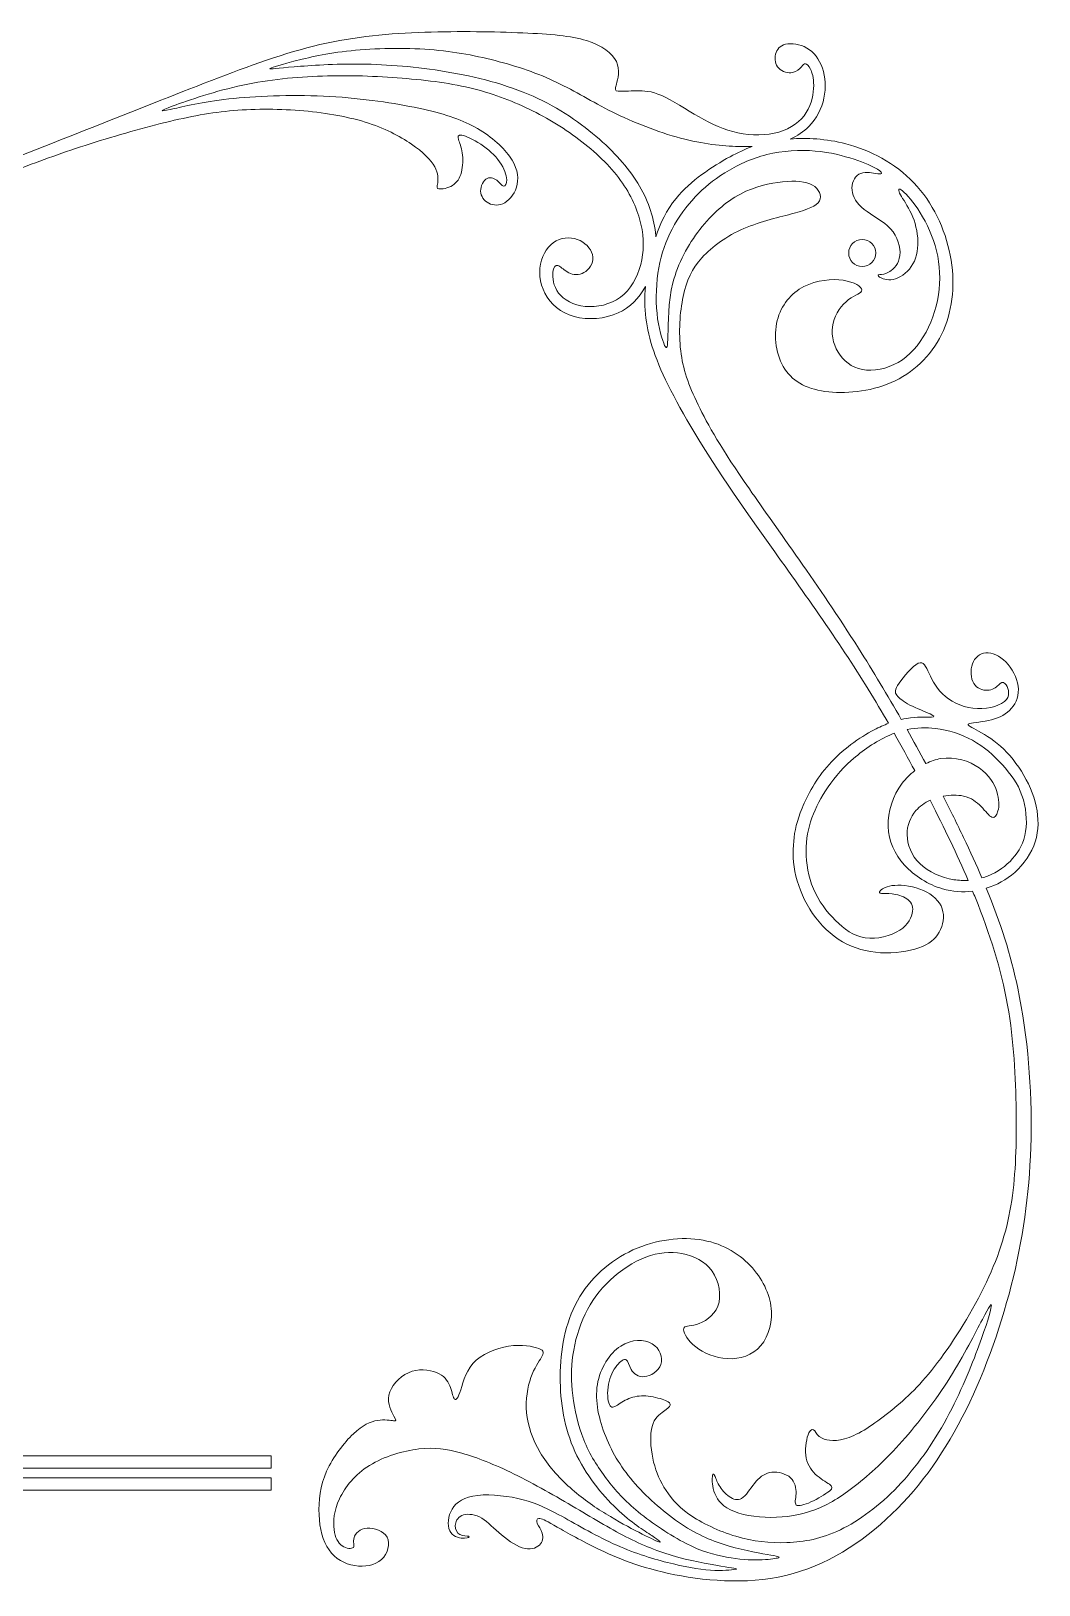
# Model space of a CAD drawing. Header units: millimetres. Extents: x -101 to 95, y -4 to 262.
# Drawn here: x 17.6 to 94.2, y 144.3 to 262.4 of the extents above; entities that cross this region are included whole.
import ezdxf

# ---------------------------------------------------------------- set-up
doc = ezdxf.new("R2010")
doc.units = ezdxf.units.MM
doc.header["$MEASUREMENT"] = 0
doc.layers.add('Layer 1', color=7, linetype='Continuous')

msp = doc.modelspace()

# ---------------------------------------------------------------- linework, layer by layer
at = {"layer": 'Layer 1', "lineweight": 20}
msp.add_ellipse((80.76, 245.52), major_axis=(0, 1.03), ratio=0.999903, dxfattribs=at)
for points, knots in [([(75.29, 254.18), (75.83, 254.42), (76.31, 254.74), (76.7, 255.13), (76.7, 255.13), (77.3, 255.73), (77.69, 256.51), (77.85, 257.3), (77.85, 257.3), (78.02, 258.09), (77.97, 258.9), (77.73, 259.57), (77.73, 259.57), (77.5, 260.24), (77.09, 260.79), (76.55, 261.1), (76.55, 261.1), (76.02, 261.41), (75.38, 261.49), (74.94, 261.39), (74.94, 261.39), (74.5, 261.28), (74.26, 260.99), (74.18, 260.63), (74.18, 260.63), (74.09, 260.27), (74.15, 259.83), (74.41, 259.56), (74.41, 259.56), (74.68, 259.29), (75.14, 259.18), (75.47, 259.23), (75.47, 259.23), (75.8, 259.29), (76, 259.52), (76.14, 259.68), (76.14, 259.68), (76.27, 259.83), (76.34, 259.92), (76.45, 259.9), (76.45, 259.9), (76.55, 259.88), (76.7, 259.75), (76.82, 259.5), (76.82, 259.5), (76.95, 259.24), (77.07, 258.85), (77.07, 258.26), (77.07, 258.26), (77.06, 257.66), (76.94, 256.87), (76.51, 256.2), (76.51, 256.2), (76.09, 255.53), (75.36, 254.98), (74.43, 254.71), (74.43, 254.71), (73.49, 254.44), (72.34, 254.44), (71.31, 254.65), (71.31, 254.65), (70.27, 254.87), (69.34, 255.29), (68.36, 255.86), (68.36, 255.86), (67.37, 256.42), (66.33, 257.13), (65.52, 257.48), (65.52, 257.48), (64.72, 257.84), (64.16, 257.86), (63.6, 257.85), (63.6, 257.85), (63.04, 257.84), (62.48, 257.8), (62.21, 257.82), (62.21, 257.82), (61.94, 257.85), (61.96, 257.94), (62.07, 258.34), (62.07, 258.34), (62.18, 258.73), (62.37, 259.43), (62.07, 260.07), (62.07, 260.07), (61.77, 260.71), (60.98, 261.3), (59.8, 261.67), (59.8, 261.67), (58.62, 262.03), (57.06, 262.16), (54.95, 262.25), (54.95, 262.25), (52.83, 262.34), (50.16, 262.39), (47.5, 262.3), (47.5, 262.3), (44.85, 262.21), (42.21, 261.98), (39.54, 261.36), (39.54, 261.36), (36.87, 260.74), (34.15, 259.73), (31.29, 258.63), (31.29, 258.63), (28.42, 257.52), (25.41, 256.33), (22.22, 255.06), (22.22, 255.06), (19.04, 253.8), (15.68, 252.46), (13.24, 251.57), (13.24, 251.57), (10.8, 250.68), (9.26, 250.24), (7.95, 249.95), (7.95, 249.95), (6.63, 249.67), (5.54, 249.52), (4.6, 249.55), (4.6, 249.55), (3.65, 249.57), (2.86, 249.76), (2.12, 250.11), (2.12, 250.11), (1.38, 250.47), (0.69, 250.99), (0.24, 251.68), (0.24, 251.68), (-0.2, 252.38), (-0.42, 253.24), (-0.4, 254), (-0.4, 254), (-0.38, 254.75), (-0.13, 255.39), (0.23, 255.89), (0.23, 255.89), (0.59, 256.39), (1.06, 256.76), (1.44, 256.92), (1.44, 256.92), (1.81, 257.08), (2.1, 257.03), (2.17, 256.91), (2.17, 256.91), (2.23, 256.78), (2.06, 256.58), (1.97, 256.21), (1.97, 256.21), (1.87, 255.85), (1.84, 255.32), (2.15, 254.81), (2.15, 254.81), (2.45, 254.31), (3.1, 253.84), (4.26, 253.75), (4.26, 253.75), (5.42, 253.66), (7.1, 253.95), (8.54, 254.56), (8.54, 254.56), (9.98, 255.17), (11.19, 256.09), (11.83, 256.63), (11.83, 256.63), (12.47, 257.18), (12.54, 257.35), (12.23, 257.27), (12.23, 257.27), (11.93, 257.19), (11.24, 256.85), (10.15, 256.78), (10.15, 256.78), (9.06, 256.7), (7.56, 256.88), (6.55, 257.09), (6.55, 257.09), (5.55, 257.31), (5.03, 257.57), (4.35, 257.78), (4.35, 257.78), (3.67, 257.99), (2.82, 258.16), (1.97, 258.03), (1.97, 258.03), (1.13, 257.9), (0.29, 257.48), (-0.28, 256.79), (-0.28, 256.79), (-0.85, 256.11), (-1.15, 255.17), (-1.25, 254.27), (-1.25, 254.27), (-1.34, 253.38), (-1.24, 252.53), (-0.79, 251.6), (-0.79, 251.6), (-0.34, 250.67), (0.47, 249.67), (1.73, 249.14), (1.73, 249.14), (3, 248.61), (4.73, 248.55), (6.28, 248.7), (6.28, 248.7), (7.83, 248.85), (9.21, 249.21), (10.8, 249.74), (10.8, 249.74), (12.4, 250.27), (14.23, 250.97), (15.97, 251.64), (15.97, 251.64), (17.72, 252.31), (19.39, 252.94), (21.33, 253.58), (21.33, 253.58), (23.28, 254.22), (25.5, 254.87), (27.42, 255.35), (27.42, 255.35), (29.33, 255.83), (30.95, 256.15), (32.66, 256.32), (32.66, 256.32), (34.38, 256.48), (36.19, 256.49), (37.98, 256.35), (37.98, 256.35), (39.76, 256.21), (41.5, 255.92), (42.97, 255.47), (42.97, 255.47), (44.43, 255.02), (45.6, 254.41), (46.49, 253.8), (46.49, 253.8), (47.37, 253.2), (47.97, 252.59), (48.26, 252.07), (48.26, 252.07), (48.54, 251.55), (48.53, 251.12), (48.49, 250.84), (48.49, 250.84), (48.44, 250.55), (48.37, 250.41), (48.58, 250.39), (48.58, 250.39), (48.79, 250.36), (49.27, 250.44), (49.62, 250.66), (49.62, 250.66), (49.96, 250.87), (50.17, 251.2), (50.29, 251.65), (50.29, 251.65), (50.41, 252.11), (50.43, 252.67), (50.36, 253.12), (50.36, 253.12), (50.3, 253.57), (50.14, 253.9), (50.07, 254.14), (50.07, 254.14), (50, 254.37), (50.02, 254.52), (50.32, 254.47), (50.32, 254.47), (50.62, 254.41), (51.2, 254.16), (51.76, 253.79), (51.76, 253.79), (52.32, 253.42), (52.85, 252.95), (53.2, 252.45), (53.2, 252.45), (53.55, 251.95), (53.72, 251.43), (53.74, 251.09), (53.74, 251.09), (53.75, 250.75), (53.61, 250.59), (53.49, 250.61), (53.49, 250.61), (53.37, 250.62), (53.27, 250.81), (53.06, 250.99), (53.06, 250.99), (52.85, 251.16), (52.53, 251.33), (52.25, 251.19), (52.25, 251.19), (51.97, 251.05), (51.74, 250.6), (51.75, 250.21), (51.75, 250.21), (51.76, 249.82), (52.02, 249.49), (52.37, 249.3), (52.37, 249.3), (52.72, 249.12), (53.17, 249.09), (53.59, 249.34), (53.59, 249.34), (54.01, 249.59), (54.41, 250.12), (54.53, 250.75), (54.53, 250.75), (54.66, 251.37), (54.51, 252.1), (53.95, 252.87), (53.95, 252.87), (53.39, 253.65), (52.43, 254.48), (51.3, 255.1), (51.3, 255.1), (50.18, 255.71), (48.9, 256.13), (47.06, 256.52), (47.06, 256.52), (45.22, 256.91), (42.82, 257.27), (40.28, 257.42), (40.28, 257.42), (37.75, 257.56), (35.07, 257.48), (32.99, 257.27), (32.99, 257.27), (30.9, 257.06), (29.4, 256.7), (28.47, 256.5), (28.47, 256.5), (27.54, 256.29), (27.17, 256.23), (28.01, 256.56), (28.01, 256.56), (28.85, 256.89), (30.89, 257.62), (32.92, 258.1), (32.92, 258.1), (34.94, 258.59), (36.94, 258.84), (38.97, 258.94), (38.97, 258.94), (41, 259.04), (43.06, 259), (45.04, 258.86), (45.04, 258.86), (47.02, 258.73), (48.93, 258.51), (50.61, 258.14), (50.61, 258.14), (52.29, 257.77), (53.74, 257.25), (55.17, 256.58), (55.17, 256.58), (56.59, 255.91), (57.98, 255.09), (59.22, 254.15), (59.22, 254.15), (60.47, 253.21), (61.58, 252.15), (62.39, 251.04), (62.39, 251.04), (63.19, 249.94), (63.7, 248.78), (63.94, 247.7), (63.94, 247.7), (64.19, 246.62), (64.17, 245.6), (63.92, 244.63), (63.92, 244.63), (63.66, 243.66), (63.16, 242.73), (62.39, 242.16), (62.39, 242.16), (61.62, 241.59), (60.57, 241.37), (59.69, 241.46), (59.69, 241.46), (58.8, 241.55), (58.08, 241.95), (57.68, 242.47), (57.68, 242.47), (57.28, 243), (57.2, 243.65), (57.24, 244.06), (57.24, 244.06), (57.28, 244.47), (57.45, 244.62), (57.63, 244.57), (57.63, 244.57), (57.81, 244.52), (58.02, 244.26), (58.33, 244.08), (58.33, 244.08), (58.64, 243.9), (59.06, 243.79), (59.46, 243.95), (59.46, 243.95), (59.86, 244.11), (60.25, 244.55), (60.28, 245.03), (60.28, 245.03), (60.32, 245.51), (60, 246.03), (59.51, 246.35), (59.51, 246.35), (59.01, 246.66), (58.32, 246.77), (57.72, 246.54), (57.72, 246.54), (57.12, 246.31), (56.6, 245.73), (56.38, 244.97), (56.38, 244.97), (56.15, 244.21), (56.22, 243.26), (56.64, 242.45), (56.64, 242.45), (57.06, 241.64), (57.84, 240.96), (58.87, 240.68), (58.87, 240.68), (59.91, 240.4), (61.2, 240.51), (62.21, 240.96), (62.21, 240.96), (63.12, 241.38), (63.8, 242.08), (64.28, 242.96)], [0, 0, 0, 0, 0.009174, 0.009174, 0.009174, 0.009174, 0.018349, 0.018349, 0.018349, 0.018349, 0.027523, 0.027523, 0.027523, 0.027523, 0.036697, 0.036697, 0.036697, 0.036697, 0.045872, 0.045872, 0.045872, 0.045872, 0.055046, 0.055046, 0.055046, 0.055046, 0.06422, 0.06422, 0.06422, 0.06422, 0.073394, 0.073394, 0.073394, 0.073394, 0.082569, 0.082569, 0.082569, 0.082569, 0.091743, 0.091743, 0.091743, 0.091743, 0.100917, 0.100917, 0.100917, 0.100917, 0.110092, 0.110092, 0.110092, 0.110092, 0.119266, 0.119266, 0.119266, 0.119266, 0.12844, 0.12844, 0.12844, 0.12844, 0.137615, 0.137615, 0.137615, 0.137615, 0.146789, 0.146789, 0.146789, 0.146789, 0.155963, 0.155963, 0.155963, 0.155963, 0.165138, 0.165138, 0.165138, 0.165138, 0.174312, 0.174312, 0.174312, 0.174312, 0.183486, 0.183486, 0.183486, 0.183486, 0.192661, 0.192661, 0.192661, 0.192661, 0.201835, 0.201835, 0.201835, 0.201835, 0.211009, 0.211009, 0.211009, 0.211009, 0.220183, 0.220183, 0.220183, 0.220183, 0.229358, 0.229358, 0.229358, 0.229358, 0.238532, 0.238532, 0.238532, 0.238532, 0.247706, 0.247706, 0.247706, 0.247706, 0.256881, 0.256881, 0.256881, 0.256881, 0.266055, 0.266055, 0.266055, 0.266055, 0.275229, 0.275229, 0.275229, 0.275229, 0.284404, 0.284404, 0.284404, 0.284404, 0.293578, 0.293578, 0.293578, 0.293578, 0.302752, 0.302752, 0.302752, 0.302752, 0.311927, 0.311927, 0.311927, 0.311927, 0.321101, 0.321101, 0.321101, 0.321101, 0.330275, 0.330275, 0.330275, 0.330275, 0.33945, 0.33945, 0.33945, 0.33945, 0.348624, 0.348624, 0.348624, 0.348624, 0.357798, 0.357798, 0.357798, 0.357798, 0.366972, 0.366972, 0.366972, 0.366972, 0.376147, 0.376147, 0.376147, 0.376147, 0.385321, 0.385321, 0.385321, 0.385321, 0.394495, 0.394495, 0.394495, 0.394495, 0.40367, 0.40367, 0.40367, 0.40367, 0.412844, 0.412844, 0.412844, 0.412844, 0.422018, 0.422018, 0.422018, 0.422018, 0.431193, 0.431193, 0.431193, 0.431193, 0.440367, 0.440367, 0.440367, 0.440367, 0.449541, 0.449541, 0.449541, 0.449541, 0.458716, 0.458716, 0.458716, 0.458716, 0.46789, 0.46789, 0.46789, 0.46789, 0.477064, 0.477064, 0.477064, 0.477064, 0.486239, 0.486239, 0.486239, 0.486239, 0.495413, 0.495413, 0.495413, 0.495413, 0.504587, 0.504587, 0.504587, 0.504587, 0.513761, 0.513761, 0.513761, 0.513761, 0.522936, 0.522936, 0.522936, 0.522936, 0.53211, 0.53211, 0.53211, 0.53211, 0.541284, 0.541284, 0.541284, 0.541284, 0.550459, 0.550459, 0.550459, 0.550459, 0.559633, 0.559633, 0.559633, 0.559633, 0.568807, 0.568807, 0.568807, 0.568807, 0.577982, 0.577982, 0.577982, 0.577982, 0.587156, 0.587156, 0.587156, 0.587156, 0.59633, 0.59633, 0.59633, 0.59633, 0.605505, 0.605505, 0.605505, 0.605505, 0.614679, 0.614679, 0.614679, 0.614679, 0.623853, 0.623853, 0.623853, 0.623853, 0.633028, 0.633028, 0.633028, 0.633028, 0.642202, 0.642202, 0.642202, 0.642202, 0.651376, 0.651376, 0.651376, 0.651376, 0.66055, 0.66055, 0.66055, 0.66055, 0.669725, 0.669725, 0.669725, 0.669725, 0.678899, 0.678899, 0.678899, 0.678899, 0.688073, 0.688073, 0.688073, 0.688073, 0.697248, 0.697248, 0.697248, 0.697248, 0.706422, 0.706422, 0.706422, 0.706422, 0.715596, 0.715596, 0.715596, 0.715596, 0.724771, 0.724771, 0.724771, 0.724771, 0.733945, 0.733945, 0.733945, 0.733945, 0.743119, 0.743119, 0.743119, 0.743119, 0.752294, 0.752294, 0.752294, 0.752294, 0.761468, 0.761468, 0.761468, 0.761468, 0.770642, 0.770642, 0.770642, 0.770642, 0.779817, 0.779817, 0.779817, 0.779817, 0.788991, 0.788991, 0.788991, 0.788991, 0.798165, 0.798165, 0.798165, 0.798165, 0.807339, 0.807339, 0.807339, 0.807339, 0.816514, 0.816514, 0.816514, 0.816514, 0.825688, 0.825688, 0.825688, 0.825688, 0.834862, 0.834862, 0.834862, 0.834862, 0.844037, 0.844037, 0.844037, 0.844037, 0.853211, 0.853211, 0.853211, 0.853211, 0.862385, 0.862385, 0.862385, 0.862385, 0.87156, 0.87156, 0.87156, 0.87156, 0.880734, 0.880734, 0.880734, 0.880734, 0.889908, 0.889908, 0.889908, 0.889908, 0.899083, 0.899083, 0.899083, 0.899083, 0.908257, 0.908257, 0.908257, 0.908257, 0.917431, 0.917431, 0.917431, 0.917431, 0.926606, 0.926606, 0.926606, 0.926606, 0.93578, 0.93578, 0.93578, 0.93578, 0.944954, 0.944954, 0.944954, 0.944954, 0.954128, 0.954128, 0.954128, 0.954128, 0.963303, 0.963303, 0.963303, 0.963303, 0.972477, 0.972477, 0.972477, 0.972477, 0.981651, 0.981651, 0.981651, 0.981651, 1, 1, 1, 1]), ([(65.07, 246.75), (65.07, 246.77), (65.07, 246.8), (65.06, 246.83), (65.06, 246.83), (64.97, 248.1), (64.54, 249.38), (63.83, 250.61), (63.83, 250.61), (63.11, 251.83), (62.12, 252.99), (60.78, 254.17), (60.78, 254.17), (59.43, 255.35), (57.75, 256.54), (55.74, 257.43), (55.74, 257.43), (53.74, 258.33), (51.4, 258.92), (49.14, 259.3), (49.14, 259.3), (46.88, 259.68), (44.69, 259.85), (42.67, 259.88), (42.67, 259.88), (40.65, 259.9), (38.81, 259.78), (37.57, 259.67), (37.57, 259.67), (36.34, 259.57), (35.73, 259.48), (35.73, 259.53), (35.73, 259.53), (35.73, 259.58), (36.36, 259.77), (37.37, 260.04), (37.37, 260.04), (38.38, 260.31), (39.77, 260.66), (41.56, 260.86), (41.56, 260.86), (43.35, 261.07), (45.53, 261.13), (47.5, 261.01), (47.5, 261.01), (49.46, 260.88), (51.19, 260.57), (52.86, 260.14), (52.86, 260.14), (54.53, 259.71), (56.13, 259.17), (57.54, 258.49), (57.54, 258.49), (58.96, 257.82), (60.19, 257.02), (61.76, 256.24), (61.76, 256.24), (63.33, 255.46), (65.24, 254.7), (66.95, 254.25), (66.95, 254.25), (68.65, 253.8), (70.15, 253.65), (71.37, 253.61), (71.37, 253.61), (71.73, 253.6), (72.07, 253.6), (72.39, 253.61)], [0, 0, 0, 0, 0.055556, 0.055556, 0.055556, 0.055556, 0.111111, 0.111111, 0.111111, 0.111111, 0.166667, 0.166667, 0.166667, 0.166667, 0.222222, 0.222222, 0.222222, 0.222222, 0.277778, 0.277778, 0.277778, 0.277778, 0.333333, 0.333333, 0.333333, 0.333333, 0.388889, 0.388889, 0.388889, 0.388889, 0.444444, 0.444444, 0.444444, 0.444444, 0.5, 0.5, 0.5, 0.5, 0.555556, 0.555556, 0.555556, 0.555556, 0.611111, 0.611111, 0.611111, 0.611111, 0.666667, 0.666667, 0.666667, 0.666667, 0.722222, 0.722222, 0.722222, 0.722222, 0.777778, 0.777778, 0.777778, 0.777778, 0.833333, 0.833333, 0.833333, 0.833333, 0.888889, 0.888889, 0.888889, 0.888889, 1, 1, 1, 1]), ([(83.73, 210.05), (82.69, 211.88), (81.59, 213.71), (80.47, 215.47), (80.47, 215.47), (77.45, 220.25), (74.29, 224.53), (72.18, 227.58), (72.18, 227.58), (70.07, 230.63), (69.02, 232.45), (68.29, 233.97), (68.29, 233.97), (67.55, 235.49), (67.13, 236.71), (66.96, 238.09), (66.96, 238.09), (66.8, 239.47), (66.89, 241.01), (67.15, 242.22), (67.15, 242.22), (67.4, 243.43), (67.81, 244.32), (68.58, 245.16), (68.58, 245.16), (69.35, 246.01), (70.47, 246.82), (71.77, 247.38), (71.77, 247.38), (73.06, 247.94), (74.53, 248.25), (75.58, 248.54), (75.58, 248.54), (76.64, 248.83), (77.29, 249.09), (77.5, 249.48), (77.5, 249.48), (77.71, 249.87), (77.48, 250.39), (76.97, 250.68), (76.97, 250.68), (76.47, 250.97), (75.68, 251.03), (74.71, 250.93), (74.71, 250.93), (73.75, 250.84), (72.6, 250.59), (71.5, 250), (71.5, 250), (70.39, 249.41), (69.33, 248.47), (68.42, 247.31), (68.42, 247.31), (67.51, 246.14), (66.75, 244.74), (66.37, 243.25), (66.37, 243.25), (66, 241.76), (66.01, 240.17), (65.99, 239.26), (65.99, 239.26), (65.97, 238.35), (65.92, 238.13), (65.74, 238.49), (65.74, 238.49), (65.57, 238.86), (65.27, 239.82), (65.16, 240.92), (65.16, 240.92), (65.04, 242.03), (65.1, 243.29), (65.3, 244.39), (65.3, 244.39), (65.5, 245.49), (65.83, 246.44), (66.31, 247.34), (66.31, 247.34), (66.79, 248.24), (67.42, 249.08), (68.07, 249.78), (68.07, 249.78), (68.73, 250.49), (69.43, 251.06), (70.32, 251.61), (70.32, 251.61), (71.21, 252.17), (72.3, 252.7), (73.51, 253), (73.51, 253), (74.71, 253.3), (76.03, 253.37), (77.18, 253.27), (77.18, 253.27), (78.34, 253.17), (79.33, 252.91), (80.14, 252.64), (80.14, 252.64), (80.95, 252.37), (81.58, 252.08), (81.91, 251.89), (81.91, 251.89), (82.24, 251.69), (82.26, 251.59), (82.22, 251.55), (82.22, 251.55), (82.18, 251.5), (82.08, 251.52), (81.75, 251.57), (81.75, 251.57), (81.43, 251.62), (80.87, 251.71), (80.5, 251.5), (80.5, 251.5), (80.13, 251.29), (79.94, 250.79), (79.99, 250.29), (79.99, 250.29), (80.04, 249.79), (80.32, 249.28), (80.9, 248.83), (80.9, 248.83), (81.48, 248.37), (82.36, 247.96), (82.91, 247.36), (82.91, 247.36), (83.47, 246.75), (83.69, 245.94), (83.62, 245.33), (83.62, 245.33), (83.55, 244.71), (83.17, 244.3), (82.85, 244.1), (82.85, 244.1), (82.52, 243.89), (82.25, 243.9), (82.1, 243.88), (82.1, 243.88), (81.94, 243.86), (81.9, 243.8), (82.08, 243.69), (82.08, 243.69), (82.25, 243.58), (82.64, 243.42), (83.11, 243.51), (83.11, 243.51), (83.59, 243.61), (84.14, 243.96), (84.49, 244.48), (84.49, 244.48), (84.85, 245), (85, 245.7), (84.99, 246.41), (84.99, 246.41), (84.97, 247.13), (84.79, 247.87), (84.5, 248.49), (84.5, 248.49), (84.22, 249.11), (83.85, 249.61), (83.66, 249.95), (83.66, 249.95), (83.48, 250.3), (83.48, 250.48), (83.73, 250.31), (83.73, 250.31), (83.97, 250.15), (84.47, 249.62), (84.98, 248.87), (84.98, 248.87), (85.48, 248.12), (85.99, 247.14), (86.3, 246.08), (86.3, 246.08), (86.61, 245.03), (86.73, 243.89), (86.61, 242.76), (86.61, 242.76), (86.49, 241.62), (86.14, 240.47), (85.61, 239.49), (85.61, 239.49), (85.07, 238.52), (84.36, 237.7), (83.49, 237.2), (83.49, 237.2), (82.62, 236.7), (81.6, 236.5), (80.77, 236.66), (80.77, 236.66), (79.94, 236.82), (79.31, 237.32), (78.92, 237.98), (78.92, 237.98), (78.53, 238.64), (78.37, 239.45), (78.54, 240.19), (78.54, 240.19), (78.71, 240.92), (79.21, 241.59), (79.72, 241.97), (79.72, 241.97), (80.22, 242.36), (80.74, 242.47), (80.73, 242.71), (80.73, 242.71), (80.72, 242.94), (80.18, 243.31), (79.32, 243.44), (79.32, 243.44), (78.47, 243.57), (77.3, 243.46), (76.33, 242.96), (76.33, 242.96), (75.36, 242.46), (74.59, 241.57), (74.3, 240.38), (74.3, 240.38), (74.01, 239.19), (74.21, 237.7), (74.87, 236.69), (74.87, 236.69), (75.54, 235.67), (76.68, 235.12), (78.21, 234.96), (78.21, 234.96), (79.73, 234.8), (81.65, 235.02), (83.27, 235.8), (83.27, 235.8), (84.88, 236.59), (86.19, 237.95), (86.93, 239.63), (86.93, 239.63), (87.67, 241.31), (87.84, 243.33), (87.45, 245.34), (87.45, 245.34), (87.06, 247.35), (86.11, 249.36), (84.68, 250.86), (84.68, 250.86), (83.26, 252.35), (81.36, 253.34), (79.51, 253.82), (79.51, 253.82), (78.01, 254.21), (76.54, 254.28), (75.29, 254.18)], [0, 0, 0, 0, 0.015873, 0.015873, 0.015873, 0.015873, 0.031746, 0.031746, 0.031746, 0.031746, 0.047619, 0.047619, 0.047619, 0.047619, 0.063492, 0.063492, 0.063492, 0.063492, 0.079365, 0.079365, 0.079365, 0.079365, 0.095238, 0.095238, 0.095238, 0.095238, 0.111111, 0.111111, 0.111111, 0.111111, 0.126984, 0.126984, 0.126984, 0.126984, 0.142857, 0.142857, 0.142857, 0.142857, 0.15873, 0.15873, 0.15873, 0.15873, 0.174603, 0.174603, 0.174603, 0.174603, 0.190476, 0.190476, 0.190476, 0.190476, 0.206349, 0.206349, 0.206349, 0.206349, 0.222222, 0.222222, 0.222222, 0.222222, 0.238095, 0.238095, 0.238095, 0.238095, 0.253968, 0.253968, 0.253968, 0.253968, 0.269841, 0.269841, 0.269841, 0.269841, 0.285714, 0.285714, 0.285714, 0.285714, 0.301587, 0.301587, 0.301587, 0.301587, 0.31746, 0.31746, 0.31746, 0.31746, 0.333333, 0.333333, 0.333333, 0.333333, 0.349206, 0.349206, 0.349206, 0.349206, 0.365079, 0.365079, 0.365079, 0.365079, 0.380952, 0.380952, 0.380952, 0.380952, 0.396825, 0.396825, 0.396825, 0.396825, 0.412698, 0.412698, 0.412698, 0.412698, 0.428571, 0.428571, 0.428571, 0.428571, 0.444444, 0.444444, 0.444444, 0.444444, 0.460317, 0.460317, 0.460317, 0.460317, 0.47619, 0.47619, 0.47619, 0.47619, 0.492063, 0.492063, 0.492063, 0.492063, 0.507937, 0.507937, 0.507937, 0.507937, 0.52381, 0.52381, 0.52381, 0.52381, 0.539683, 0.539683, 0.539683, 0.539683, 0.555556, 0.555556, 0.555556, 0.555556, 0.571429, 0.571429, 0.571429, 0.571429, 0.587302, 0.587302, 0.587302, 0.587302, 0.603175, 0.603175, 0.603175, 0.603175, 0.619048, 0.619048, 0.619048, 0.619048, 0.634921, 0.634921, 0.634921, 0.634921, 0.650794, 0.650794, 0.650794, 0.650794, 0.666667, 0.666667, 0.666667, 0.666667, 0.68254, 0.68254, 0.68254, 0.68254, 0.698413, 0.698413, 0.698413, 0.698413, 0.714286, 0.714286, 0.714286, 0.714286, 0.730159, 0.730159, 0.730159, 0.730159, 0.746032, 0.746032, 0.746032, 0.746032, 0.761905, 0.761905, 0.761905, 0.761905, 0.777778, 0.777778, 0.777778, 0.777778, 0.793651, 0.793651, 0.793651, 0.793651, 0.809524, 0.809524, 0.809524, 0.809524, 0.825397, 0.825397, 0.825397, 0.825397, 0.84127, 0.84127, 0.84127, 0.84127, 0.857143, 0.857143, 0.857143, 0.857143, 0.873016, 0.873016, 0.873016, 0.873016, 0.888889, 0.888889, 0.888889, 0.888889, 0.904762, 0.904762, 0.904762, 0.904762, 0.920635, 0.920635, 0.920635, 0.920635, 0.936508, 0.936508, 0.936508, 0.936508, 0.952381, 0.952381, 0.952381, 0.952381, 0.968254, 0.968254, 0.968254, 0.968254, 1, 1, 1, 1]), ([(72.39, 253.61), (71.85, 253.41), (71.31, 253.16), (70.71, 252.83), (70.71, 252.83), (69.37, 252.1), (67.7, 251.01), (66.61, 249.67), (66.61, 249.67), (65.88, 248.78), (65.41, 247.77), (65.07, 246.75)], [0, 0, 0, 0, 0.25, 0.25, 0.25, 0.25, 0.5, 0.5, 0.5, 0.5, 1, 1, 1, 1]), ([(64.28, 242.96), (64.21, 242.18), (64.21, 241.38), (64.31, 240.57), (64.31, 240.57), (64.5, 238.98), (65.08, 237.29), (66.21, 235.07), (66.21, 235.07), (67.34, 232.85), (69.02, 230.09), (71.43, 226.6), (71.43, 226.6), (73.84, 223.11), (76.97, 218.88), (79.45, 215.12), (79.45, 215.12), (80.7, 213.22), (81.78, 211.45), (82.76, 209.76)], [0, 0, 0, 0, 0.166667, 0.166667, 0.166667, 0.166667, 0.333333, 0.333333, 0.333333, 0.333333, 0.5, 0.5, 0.5, 0.5, 0.666667, 0.666667, 0.666667, 0.666667, 1, 1, 1, 1]), ([(90.19, 197.23), (90.99, 197.47), (91.72, 197.87), (92.35, 198.42), (92.35, 198.42), (93.06, 199.05), (93.63, 199.89), (93.91, 200.76), (93.91, 200.76), (94.19, 201.63), (94.18, 202.55), (93.98, 203.46), (93.98, 203.46), (93.78, 204.37), (93.38, 205.28), (92.86, 206.11), (92.86, 206.11), (92.34, 206.94), (91.69, 207.68), (91.02, 208.23), (91.02, 208.23), (90.36, 208.78), (89.67, 209.13), (89.24, 209.36), (89.24, 209.36), (88.82, 209.59), (88.66, 209.68), (88.94, 209.75), (88.94, 209.75), (89.22, 209.82), (89.96, 209.87), (90.59, 210.03), (90.59, 210.03), (91.21, 210.19), (91.74, 210.46), (92.11, 210.9), (92.11, 210.9), (92.48, 211.33), (92.69, 211.93), (92.61, 212.59), (92.61, 212.59), (92.53, 213.24), (92.15, 213.95), (91.67, 214.43), (91.67, 214.43), (91.2, 214.9), (90.63, 215.14), (90.16, 215.11), (90.16, 215.11), (89.69, 215.07), (89.31, 214.75), (89.14, 214.28), (89.14, 214.28), (88.97, 213.8), (89, 213.18), (89.24, 212.79), (89.24, 212.79), (89.48, 212.4), (89.93, 212.24), (90.29, 212.27), (90.29, 212.27), (90.65, 212.29), (90.92, 212.49), (91.12, 212.67), (91.12, 212.67), (91.31, 212.84), (91.45, 212.98), (91.63, 212.77), (91.63, 212.77), (91.82, 212.56), (92.06, 211.99), (91.72, 211.57), (91.72, 211.57), (91.37, 211.14), (90.43, 210.84), (89.52, 210.88), (89.52, 210.88), (88.6, 210.91), (87.7, 211.28), (87.08, 211.8), (87.08, 211.8), (86.45, 212.32), (86.09, 213), (85.84, 213.55), (85.84, 213.55), (85.58, 214.1), (85.44, 214.52), (85.01, 214.32), (85.01, 214.32), (84.59, 214.12), (83.9, 213.3), (83.56, 212.8), (83.56, 212.8), (83.21, 212.3), (83.22, 212.11), (83.39, 211.89), (83.39, 211.89), (83.56, 211.67), (83.88, 211.41), (84.39, 211.15), (84.39, 211.15), (84.89, 210.9), (85.57, 210.64), (85.92, 210.47), (85.92, 210.47), (86.27, 210.31), (86.29, 210.24), (86.02, 210.23), (86.02, 210.23), (85.75, 210.22), (85.18, 210.26), (84.44, 210.17), (84.44, 210.17), (84.22, 210.15), (83.98, 210.11), (83.73, 210.05)], [0, 0, 0, 0, 0.033333, 0.033333, 0.033333, 0.033333, 0.066667, 0.066667, 0.066667, 0.066667, 0.1, 0.1, 0.1, 0.1, 0.133333, 0.133333, 0.133333, 0.133333, 0.166667, 0.166667, 0.166667, 0.166667, 0.2, 0.2, 0.2, 0.2, 0.233333, 0.233333, 0.233333, 0.233333, 0.266667, 0.266667, 0.266667, 0.266667, 0.3, 0.3, 0.3, 0.3, 0.333333, 0.333333, 0.333333, 0.333333, 0.366667, 0.366667, 0.366667, 0.366667, 0.4, 0.4, 0.4, 0.4, 0.433333, 0.433333, 0.433333, 0.433333, 0.466667, 0.466667, 0.466667, 0.466667, 0.5, 0.5, 0.5, 0.5, 0.533333, 0.533333, 0.533333, 0.533333, 0.566667, 0.566667, 0.566667, 0.566667, 0.6, 0.6, 0.6, 0.6, 0.633333, 0.633333, 0.633333, 0.633333, 0.666667, 0.666667, 0.666667, 0.666667, 0.7, 0.7, 0.7, 0.7, 0.733333, 0.733333, 0.733333, 0.733333, 0.766667, 0.766667, 0.766667, 0.766667, 0.8, 0.8, 0.8, 0.8, 0.833333, 0.833333, 0.833333, 0.833333, 0.866667, 0.866667, 0.866667, 0.866667, 0.9, 0.9, 0.9, 0.9, 0.933333, 0.933333, 0.933333, 0.933333, 1, 1, 1, 1]), ([(82.76, 209.76), (82.42, 209.63), (82.05, 209.47), (81.67, 209.27), (81.67, 209.27), (80.55, 208.68), (79.22, 207.73), (78.24, 206.64), (78.24, 206.64), (77.25, 205.54), (76.6, 204.3), (76.19, 203.32), (76.19, 203.32), (75.79, 202.33), (75.62, 201.6), (75.55, 200.79), (75.55, 200.79), (75.48, 199.99), (75.49, 199.1), (75.72, 198.15), (75.72, 198.15), (75.95, 197.2), (76.38, 196.18), (76.99, 195.29), (76.99, 195.29), (77.6, 194.41), (78.38, 193.66), (79.26, 193.15), (79.26, 193.15), (80.14, 192.65), (81.12, 192.38), (82.16, 192.32), (82.16, 192.32), (83.2, 192.26), (84.29, 192.41), (85.07, 192.68), (85.07, 192.68), (85.85, 192.96), (86.32, 193.35), (86.61, 193.88), (86.61, 193.88), (86.91, 194.41), (87.03, 195.08), (86.84, 195.66), (86.84, 195.66), (86.64, 196.24), (86.11, 196.74), (85.41, 197.05), (85.41, 197.05), (84.71, 197.36), (83.83, 197.49), (83.23, 197.44), (83.23, 197.44), (82.62, 197.4), (82.29, 197.19), (82.15, 197.05), (82.15, 197.05), (82.01, 196.91), (82.06, 196.84), (82.22, 196.82), (82.22, 196.82), (82.39, 196.8), (82.67, 196.83), (83.03, 196.79), (83.03, 196.79), (83.39, 196.75), (83.84, 196.63), (84.15, 196.42), (84.15, 196.42), (84.46, 196.22), (84.64, 195.92), (84.59, 195.48), (84.59, 195.48), (84.55, 195.04), (84.27, 194.45), (83.61, 194.03), (83.61, 194.03), (82.94, 193.6), (81.88, 193.32), (80.99, 193.45), (80.99, 193.45), (80.1, 193.58), (79.39, 194.11), (78.72, 194.78), (78.72, 194.78), (78.05, 195.45), (77.44, 196.26), (77.05, 197.18), (77.05, 197.18), (76.66, 198.09), (76.49, 199.12), (76.49, 200.04), (76.49, 200.04), (76.49, 200.96), (76.66, 201.77), (76.94, 202.57), (76.94, 202.57), (77.23, 203.37), (77.63, 204.15), (78.17, 204.93), (78.17, 204.93), (78.7, 205.7), (79.36, 206.48), (80.25, 207.21), (80.25, 207.21), (81.11, 207.93), (82.17, 208.61), (83.19, 209)], [0, 0, 0, 0, 0.035714, 0.035714, 0.035714, 0.035714, 0.071429, 0.071429, 0.071429, 0.071429, 0.107143, 0.107143, 0.107143, 0.107143, 0.142857, 0.142857, 0.142857, 0.142857, 0.178571, 0.178571, 0.178571, 0.178571, 0.214286, 0.214286, 0.214286, 0.214286, 0.25, 0.25, 0.25, 0.25, 0.285714, 0.285714, 0.285714, 0.285714, 0.321429, 0.321429, 0.321429, 0.321429, 0.357143, 0.357143, 0.357143, 0.357143, 0.392857, 0.392857, 0.392857, 0.392857, 0.428571, 0.428571, 0.428571, 0.428571, 0.464286, 0.464286, 0.464286, 0.464286, 0.5, 0.5, 0.5, 0.5, 0.535714, 0.535714, 0.535714, 0.535714, 0.571429, 0.571429, 0.571429, 0.571429, 0.607143, 0.607143, 0.607143, 0.607143, 0.642857, 0.642857, 0.642857, 0.642857, 0.678571, 0.678571, 0.678571, 0.678571, 0.714286, 0.714286, 0.714286, 0.714286, 0.75, 0.75, 0.75, 0.75, 0.785714, 0.785714, 0.785714, 0.785714, 0.821429, 0.821429, 0.821429, 0.821429, 0.857143, 0.857143, 0.857143, 0.857143, 0.892857, 0.892857, 0.892857, 0.892857, 0.928571, 0.928571, 0.928571, 0.928571, 1, 1, 1, 1]), ([(84.17, 209.28), (84.91, 209.44), (85.62, 209.44), (86.32, 209.36), (86.32, 209.36), (87.31, 209.24), (88.27, 208.95), (89.14, 208.47), (89.14, 208.47), (90, 207.99), (90.75, 207.33), (91.4, 206.62), (91.4, 206.62), (92.05, 205.91), (92.59, 205.17), (92.9, 204.28), (92.9, 204.28), (93.22, 203.4), (93.31, 202.37), (93.18, 201.53), (93.18, 201.53), (93.04, 200.69), (92.69, 200.03), (92.19, 199.47), (92.19, 199.47), (91.69, 198.91), (91.05, 198.45), (90.29, 198.15), (90.29, 198.15), (90.15, 198.09), (90.01, 198.05), (89.86, 198)], [0, 0, 0, 0, 0.111111, 0.111111, 0.111111, 0.111111, 0.222222, 0.222222, 0.222222, 0.222222, 0.333333, 0.333333, 0.333333, 0.333333, 0.444444, 0.444444, 0.444444, 0.444444, 0.555556, 0.555556, 0.555556, 0.555556, 0.666667, 0.666667, 0.666667, 0.666667, 0.777778, 0.777778, 0.777778, 0.777778, 1, 1, 1, 1]), ([(86.91, 204.21), (87.44, 204.31), (88, 204.33), (88.46, 204.23), (88.46, 204.23), (89.05, 204.1), (89.46, 203.78), (89.8, 203.43), (89.8, 203.43), (90.14, 203.08), (90.4, 202.71), (90.62, 202.62), (90.62, 202.62), (90.83, 202.54), (90.99, 202.74), (91.08, 203.1), (91.08, 203.1), (91.17, 203.46), (91.19, 203.97), (90.99, 204.57), (90.99, 204.57), (90.8, 205.17), (90.39, 205.84), (89.65, 206.37), (89.65, 206.37), (88.91, 206.89), (87.82, 207.26), (86.73, 207.08), (86.73, 207.08), (86.35, 207.01), (85.97, 206.88), (85.6, 206.7)], [0, 0, 0, 0, 0.111111, 0.111111, 0.111111, 0.111111, 0.222222, 0.222222, 0.222222, 0.222222, 0.333333, 0.333333, 0.333333, 0.333333, 0.444444, 0.444444, 0.444444, 0.444444, 0.555556, 0.555556, 0.555556, 0.555556, 0.666667, 0.666667, 0.666667, 0.666667, 0.777778, 0.777778, 0.777778, 0.777778, 1, 1, 1, 1]), ([(84.75, 206.16), (84.4, 205.89), (84.07, 205.56), (83.8, 205.2), (83.8, 205.2), (83.07, 204.24), (82.69, 203.03), (82.73, 201.92), (82.73, 201.92), (82.76, 200.82), (83.21, 199.81), (83.97, 198.98), (83.97, 198.98), (84.73, 198.15), (85.8, 197.49), (86.85, 197.18), (86.85, 197.18), (87.64, 196.95), (88.42, 196.91), (89.15, 197)], [0, 0, 0, 0, 0.166667, 0.166667, 0.166667, 0.166667, 0.333333, 0.333333, 0.333333, 0.333333, 0.5, 0.5, 0.5, 0.5, 0.666667, 0.666667, 0.666667, 0.666667, 1, 1, 1, 1]), ([(88.81, 197.82), (88.46, 197.8), (88.1, 197.81), (87.73, 197.87), (87.73, 197.87), (86.79, 198.02), (85.79, 198.46), (85.14, 199.09), (85.14, 199.09), (84.49, 199.72), (84.19, 200.55), (84.17, 201.28), (84.17, 201.28), (84.16, 202.01), (84.43, 202.64), (84.84, 203.12), (84.84, 203.12), (85.13, 203.46), (85.5, 203.72), (85.92, 203.91)], [0, 0, 0, 0, 0.166667, 0.166667, 0.166667, 0.166667, 0.333333, 0.333333, 0.333333, 0.333333, 0.5, 0.5, 0.5, 0.5, 0.666667, 0.666667, 0.666667, 0.666667, 1, 1, 1, 1]), ([(89.86, 198), (89.44, 198.98), (88.98, 200), (88.46, 201.08), (88.46, 201.08), (87.99, 202.08), (87.46, 203.13), (86.91, 204.21)], [0, 0, 0, 0, 0.333333, 0.333333, 0.333333, 0.333333, 1, 1, 1, 1]), ([(89.15, 197), (89.22, 196.83), (89.29, 196.66), (89.36, 196.49), (89.36, 196.49), (90.46, 193.77), (91.32, 191.07), (91.81, 188.34), (91.81, 188.34), (92.3, 185.6), (92.42, 182.82), (92.46, 180.32), (92.46, 180.32), (92.49, 177.81), (92.44, 175.57), (92.12, 173.47), (92.12, 173.47), (91.81, 171.37), (91.21, 169.41), (90.2, 167.27), (90.2, 167.27), (89.19, 165.13), (87.75, 162.83), (86.49, 161.16), (86.49, 161.16), (85.23, 159.49), (84.13, 158.46), (83, 157.54), (83, 157.54), (81.87, 156.62), (80.7, 155.81), (79.76, 155.46), (79.76, 155.46), (78.82, 155.11), (78.1, 155.22), (77.71, 155.4), (77.71, 155.4), (77.33, 155.58), (77.27, 155.83), (77.16, 155.97), (77.16, 155.97), (77.04, 156.11), (76.86, 156.15), (76.7, 155.81), (76.7, 155.81), (76.54, 155.46), (76.4, 154.73), (76.47, 154.12), (76.47, 154.12), (76.54, 153.52), (76.82, 153.04), (77.19, 152.68), (77.19, 152.68), (77.56, 152.33), (78.02, 152.08), (78.27, 151.91), (78.27, 151.91), (78.51, 151.73), (78.54, 151.62), (78.26, 151.39), (78.26, 151.39), (77.98, 151.16), (77.37, 150.8), (76.86, 150.56), (76.86, 150.56), (76.34, 150.33), (75.9, 150.22), (75.75, 150.33), (75.75, 150.33), (75.59, 150.45), (75.71, 150.78), (75.73, 151.19), (75.73, 151.19), (75.75, 151.6), (75.65, 152.08), (75.31, 152.4), (75.31, 152.4), (74.97, 152.72), (74.37, 152.86), (73.89, 152.82), (73.89, 152.82), (73.41, 152.77), (73.05, 152.53), (72.7, 152.13), (72.7, 152.13), (72.35, 151.73), (72.03, 151.18), (71.71, 150.92), (71.71, 150.92), (71.39, 150.66), (71.08, 150.7), (70.77, 150.89), (70.77, 150.89), (70.46, 151.07), (70.16, 151.4), (69.95, 151.71), (69.95, 151.71), (69.75, 152.02), (69.65, 152.32), (69.57, 152.5), (69.57, 152.5), (69.49, 152.69), (69.42, 152.77), (69.38, 152.57), (69.38, 152.57), (69.35, 152.37), (69.33, 151.9), (69.49, 151.39), (69.49, 151.39), (69.65, 150.88), (69.98, 150.33), (70.74, 149.96), (70.74, 149.96), (71.49, 149.59), (72.66, 149.39), (73.81, 149.39), (73.81, 149.39), (74.97, 149.39), (76.1, 149.57), (77.15, 149.97), (77.15, 149.97), (78.2, 150.36), (79.16, 150.96), (80.25, 151.81), (80.25, 151.81), (81.34, 152.67), (82.55, 153.78), (83.8, 155.18), (83.8, 155.18), (85.05, 156.59), (86.34, 158.3), (87.42, 160), (87.42, 160), (88.49, 161.71), (89.36, 163.42), (89.89, 164.44), (89.89, 164.44), (90.43, 165.46), (90.63, 165.8), (90.57, 165.43), (90.57, 165.43), (90.52, 165.06), (90.21, 164), (89.63, 162.44), (89.63, 162.44), (89.06, 160.89), (88.23, 158.84), (87.18, 156.92), (87.18, 156.92), (86.13, 155), (84.87, 153.2), (83.47, 151.73), (83.47, 151.73), (82.07, 150.27), (80.53, 149.14), (79.1, 148.45), (79.1, 148.45), (77.67, 147.76), (76.35, 147.52), (75.04, 147.47), (75.04, 147.47), (73.74, 147.42), (72.46, 147.56), (71.16, 147.95), (71.16, 147.95), (69.86, 148.33), (68.53, 148.97), (67.59, 149.63), (67.59, 149.63), (66.66, 150.3), (66.1, 151), (65.69, 151.69), (65.69, 151.69), (65.28, 152.38), (65, 153.07), (64.84, 153.89), (64.84, 153.89), (64.67, 154.72), (64.61, 155.68), (64.79, 156.31), (64.79, 156.31), (64.96, 156.95), (65.37, 157.24), (65.66, 157.45), (65.66, 157.45), (65.95, 157.66), (66.13, 157.79), (66.17, 157.91), (66.17, 157.91), (66.21, 158.03), (66.11, 158.14), (65.81, 158.27), (65.81, 158.27), (65.5, 158.4), (64.99, 158.55), (64.5, 158.6), (64.5, 158.6), (64.02, 158.66), (63.57, 158.62), (63.17, 158.48), (63.17, 158.48), (62.77, 158.34), (62.43, 158.1), (62.15, 157.93), (62.15, 157.93), (61.88, 157.76), (61.67, 157.67), (61.54, 157.96), (61.54, 157.96), (61.41, 158.25), (61.36, 158.93), (61.47, 159.51), (61.47, 159.51), (61.57, 160.1), (61.83, 160.59), (62.1, 160.93), (62.1, 160.93), (62.38, 161.27), (62.66, 161.46), (62.82, 161.37), (62.82, 161.37), (62.98, 161.29), (63.02, 160.94), (63.2, 160.63), (63.2, 160.63), (63.39, 160.32), (63.73, 160.04), (64.2, 160.09), (64.2, 160.09), (64.68, 160.13), (65.28, 160.49), (65.45, 161.02), (65.45, 161.02), (65.63, 161.54), (65.38, 162.24), (64.78, 162.59), (64.78, 162.59), (64.18, 162.94), (63.24, 162.96), (62.4, 162.41), (62.4, 162.41), (61.56, 161.86), (60.83, 160.75), (60.63, 159.49), (60.63, 159.49), (60.42, 158.23), (60.74, 156.83), (61.26, 155.53), (61.26, 155.53), (61.78, 154.24), (62.51, 153.07), (63.51, 151.93), (63.51, 151.93), (64.52, 150.78), (65.81, 149.68), (67.03, 148.87), (67.03, 148.87), (68.25, 148.06), (69.42, 147.56), (70.64, 147.2), (70.64, 147.2), (71.86, 146.85), (73.15, 146.64), (73.82, 146.52), (73.82, 146.52), (74.49, 146.4), (74.55, 146.36), (74.32, 146.3), (74.32, 146.3), (74.1, 146.25), (73.6, 146.17), (72.92, 146.16), (72.92, 146.16), (72.24, 146.14), (71.37, 146.2), (70.45, 146.36), (70.45, 146.36), (69.53, 146.53), (68.56, 146.8), (67.37, 147.4), (67.37, 147.4), (66.19, 148.01), (64.79, 148.94), (63.74, 149.8), (63.74, 149.8), (62.7, 150.66), (61.99, 151.44), (61.33, 152.32), (61.33, 152.32), (60.66, 153.2), (60.03, 154.18), (59.59, 155.28), (59.59, 155.28), (59.15, 156.37), (58.9, 157.58), (58.77, 158.66), (58.77, 158.66), (58.63, 159.74), (58.62, 160.69), (58.77, 161.72), (58.77, 161.72), (58.91, 162.75), (59.23, 163.86), (59.69, 164.84), (59.69, 164.84), (60.16, 165.81), (60.79, 166.66), (61.59, 167.42), (61.59, 167.42), (62.39, 168.17), (63.37, 168.82), (64.32, 169.18), (64.32, 169.18), (65.26, 169.54), (66.16, 169.6), (67.05, 169.44), (67.05, 169.44), (67.94, 169.27), (68.82, 168.87), (69.35, 168.11), (69.35, 168.11), (69.88, 167.35), (70.08, 166.23), (69.79, 165.45), (69.79, 165.45), (69.49, 164.67), (68.71, 164.23), (68.15, 164.06), (68.15, 164.06), (67.59, 163.88), (67.25, 163.97), (67.19, 163.75), (67.19, 163.75), (67.13, 163.53), (67.36, 163.01), (67.89, 162.53), (67.89, 162.53), (68.42, 162.05), (69.25, 161.61), (70.17, 161.49), (70.17, 161.49), (71.09, 161.36), (72.1, 161.55), (72.8, 162.19), (72.8, 162.19), (73.51, 162.83), (73.91, 163.92), (73.86, 165.05), (73.86, 165.05), (73.8, 166.18), (73.29, 167.35), (72.41, 168.35), (72.41, 168.35), (71.52, 169.35), (70.27, 170.17), (68.66, 170.46), (68.66, 170.46), (67.05, 170.76), (65.08, 170.51), (63.33, 169.72), (63.33, 169.72), (61.59, 168.92), (60.06, 167.56), (59.12, 165.86), (59.12, 165.86), (58.17, 164.15), (57.81, 162.1), (57.8, 160.1), (57.8, 160.1), (57.79, 158.1), (58.13, 156.14), (58.92, 154.4), (58.92, 154.4), (59.71, 152.65), (60.96, 151.13), (62.08, 150.06), (62.08, 150.06), (63.19, 148.99), (64.18, 148.38), (64.77, 148), (64.77, 148), (65.35, 147.62), (65.52, 147.46), (65.31, 147.53), (65.31, 147.53), (65.1, 147.59), (64.5, 147.88), (63.78, 148.26), (63.78, 148.26), (63.05, 148.63), (62.18, 149.09), (61.28, 149.65), (61.28, 149.65), (60.37, 150.21), (59.43, 150.86), (58.55, 151.65), (58.55, 151.65), (57.67, 152.44), (56.86, 153.36), (56.28, 154.33), (56.28, 154.33), (55.69, 155.31), (55.34, 156.35), (55.24, 157.35), (55.24, 157.35), (55.15, 158.35), (55.32, 159.3), (55.58, 160.03), (55.58, 160.03), (55.83, 160.75), (56.18, 161.23), (56.37, 161.56), (56.37, 161.56), (56.57, 161.88), (56.61, 162.06), (56.19, 162.22), (56.19, 162.22), (55.76, 162.39), (54.87, 162.56), (53.88, 162.41), (53.88, 162.41), (52.89, 162.26), (51.8, 161.8), (51.17, 161.09), (51.17, 161.09), (50.53, 160.37), (50.35, 159.41), (50.17, 158.88), (50.17, 158.88), (50, 158.35), (49.83, 158.27), (49.73, 158.43), (49.73, 158.43), (49.62, 158.59), (49.57, 159.01), (49.41, 159.4), (49.41, 159.4), (49.25, 159.8), (48.97, 160.17), (48.4, 160.4), (48.4, 160.4), (47.84, 160.63), (46.99, 160.72), (46.26, 160.39), (46.26, 160.39), (45.53, 160.07), (44.92, 159.34), (44.78, 158.67), (44.78, 158.67), (44.65, 158.01), (44.98, 157.42), (45.16, 157.09), (45.16, 157.09), (45.34, 156.77), (45.36, 156.72), (45.14, 156.74), (45.14, 156.74), (44.91, 156.75), (44.44, 156.85), (43.91, 156.76), (43.91, 156.76), (43.38, 156.68), (42.79, 156.41), (42.08, 155.74), (42.08, 155.74), (41.37, 155.07), (40.54, 154), (40.05, 152.89), (40.05, 152.89), (39.56, 151.78), (39.42, 150.64), (39.47, 149.59), (39.47, 149.59), (39.52, 148.55), (39.75, 147.59), (40.23, 146.91), (40.23, 146.91), (40.7, 146.24), (41.42, 145.85), (42.18, 145.72), (42.18, 145.72), (42.93, 145.6), (43.73, 145.74), (44.22, 146.18), (44.22, 146.18), (44.71, 146.63), (44.9, 147.38), (44.64, 147.88), (44.64, 147.88), (44.37, 148.37), (43.67, 148.62), (43.13, 148.57), (43.13, 148.57), (42.59, 148.52), (42.22, 148.17), (42.13, 147.85), (42.13, 147.85), (42.03, 147.53), (42.2, 147.24), (42.08, 147.11), (42.08, 147.11), (41.96, 146.98), (41.54, 147), (41.23, 147.22), (41.23, 147.22), (40.91, 147.44), (40.69, 147.85), (40.62, 148.47), (40.62, 148.47), (40.54, 149.08), (40.6, 149.9), (41.02, 150.8), (41.02, 150.8), (41.44, 151.69), (42.21, 152.65), (43.31, 153.34), (43.31, 153.34), (44.42, 154.03), (45.86, 154.45), (47.06, 154.59), (47.06, 154.59), (48.25, 154.73), (49.19, 154.6), (50.33, 154.27), (50.33, 154.27), (51.47, 153.94), (52.8, 153.42), (54.31, 152.68), (54.31, 152.68), (55.81, 151.94), (57.49, 150.98), (58.98, 150.1), (58.98, 150.1), (60.47, 149.22), (61.77, 148.43), (63.03, 147.8), (63.03, 147.8), (64.29, 147.17), (65.5, 146.7), (66.81, 146.35), (66.81, 146.35), (68.12, 146), (69.52, 145.76), (70.33, 145.63), (70.33, 145.63), (71.14, 145.51), (71.35, 145.48), (71.1, 145.44), (71.1, 145.44), (70.84, 145.39), (70.12, 145.32), (69.22, 145.38), (69.22, 145.38), (68.31, 145.44), (67.21, 145.64), (65.95, 145.96), (65.95, 145.96), (64.7, 146.28), (63.29, 146.72), (61.83, 147.39), (61.83, 147.39), (60.37, 148.06), (58.87, 148.96), (57.69, 149.59), (57.69, 149.59), (56.52, 150.22), (55.68, 150.59), (54.58, 150.83), (54.58, 150.83), (53.47, 151.07), (52.11, 151.19), (51.17, 151.01), (51.17, 151.01), (50.24, 150.84), (49.73, 150.37), (49.48, 149.81), (49.48, 149.81), (49.23, 149.25), (49.24, 148.59), (49.49, 148.23), (49.49, 148.23), (49.74, 147.87), (50.23, 147.8), (50.53, 147.81), (50.53, 147.81), (50.83, 147.82), (50.94, 147.91), (50.83, 147.95), (50.83, 147.95), (50.73, 147.98), (50.41, 147.96), (50.18, 148.08), (50.18, 148.08), (49.96, 148.2), (49.82, 148.47), (49.83, 148.76), (49.83, 148.76), (49.84, 149.05), (49.99, 149.37), (50.32, 149.52), (50.32, 149.52), (50.66, 149.68), (51.18, 149.66), (51.66, 149.42), (51.66, 149.42), (52.14, 149.18), (52.58, 148.71), (53.13, 148.23), (53.13, 148.23), (53.68, 147.75), (54.35, 147.26), (54.92, 147.08), (54.92, 147.08), (55.49, 146.9), (55.96, 147.03), (56.22, 147.28), (56.22, 147.28), (56.47, 147.52), (56.52, 147.88), (56.44, 148.18), (56.44, 148.18), (56.36, 148.48), (56.15, 148.71), (56.06, 148.92), (56.06, 148.92), (55.98, 149.12), (56.01, 149.3), (56.19, 149.31), (56.19, 149.31), (56.36, 149.33), (56.66, 149.17), (57.32, 148.8), (57.32, 148.8), (57.97, 148.43), (58.98, 147.84), (60.36, 147.15), (60.36, 147.15), (61.74, 146.47), (63.49, 145.69), (66.03, 145.13), (66.03, 145.13), (68.57, 144.58), (71.91, 144.25), (74.95, 144.97), (74.95, 144.97), (77.99, 145.69), (80.73, 147.45), (83.02, 149.65), (83.02, 149.65), (85.3, 151.85), (87.12, 154.48), (88.65, 157.57), (88.65, 157.57), (90.18, 160.66), (91.41, 164.2), (92.25, 167.67), (92.25, 167.67), (93.08, 171.13), (93.52, 174.53), (93.59, 178.23), (93.59, 178.23), (93.66, 181.92), (93.36, 185.92), (92.58, 189.62), (92.58, 189.62), (92.05, 192.16), (91.28, 194.56), (90.19, 197.23)], [0, 0, 0, 0, 0.005952, 0.005952, 0.005952, 0.005952, 0.011905, 0.011905, 0.011905, 0.011905, 0.017857, 0.017857, 0.017857, 0.017857, 0.02381, 0.02381, 0.02381, 0.02381, 0.029762, 0.029762, 0.029762, 0.029762, 0.035714, 0.035714, 0.035714, 0.035714, 0.041667, 0.041667, 0.041667, 0.041667, 0.047619, 0.047619, 0.047619, 0.047619, 0.053571, 0.053571, 0.053571, 0.053571, 0.059524, 0.059524, 0.059524, 0.059524, 0.065476, 0.065476, 0.065476, 0.065476, 0.071429, 0.071429, 0.071429, 0.071429, 0.077381, 0.077381, 0.077381, 0.077381, 0.083333, 0.083333, 0.083333, 0.083333, 0.089286, 0.089286, 0.089286, 0.089286, 0.095238, 0.095238, 0.095238, 0.095238, 0.10119, 0.10119, 0.10119, 0.10119, 0.107143, 0.107143, 0.107143, 0.107143, 0.113095, 0.113095, 0.113095, 0.113095, 0.119048, 0.119048, 0.119048, 0.119048, 0.125, 0.125, 0.125, 0.125, 0.130952, 0.130952, 0.130952, 0.130952, 0.136905, 0.136905, 0.136905, 0.136905, 0.142857, 0.142857, 0.142857, 0.142857, 0.14881, 0.14881, 0.14881, 0.14881, 0.154762, 0.154762, 0.154762, 0.154762, 0.160714, 0.160714, 0.160714, 0.160714, 0.166667, 0.166667, 0.166667, 0.166667, 0.172619, 0.172619, 0.172619, 0.172619, 0.178571, 0.178571, 0.178571, 0.178571, 0.184524, 0.184524, 0.184524, 0.184524, 0.190476, 0.190476, 0.190476, 0.190476, 0.196429, 0.196429, 0.196429, 0.196429, 0.202381, 0.202381, 0.202381, 0.202381, 0.208333, 0.208333, 0.208333, 0.208333, 0.214286, 0.214286, 0.214286, 0.214286, 0.220238, 0.220238, 0.220238, 0.220238, 0.22619, 0.22619, 0.22619, 0.22619, 0.232143, 0.232143, 0.232143, 0.232143, 0.238095, 0.238095, 0.238095, 0.238095, 0.244048, 0.244048, 0.244048, 0.244048, 0.25, 0.25, 0.25, 0.25, 0.255952, 0.255952, 0.255952, 0.255952, 0.261905, 0.261905, 0.261905, 0.261905, 0.267857, 0.267857, 0.267857, 0.267857, 0.27381, 0.27381, 0.27381, 0.27381, 0.279762, 0.279762, 0.279762, 0.279762, 0.285714, 0.285714, 0.285714, 0.285714, 0.291667, 0.291667, 0.291667, 0.291667, 0.297619, 0.297619, 0.297619, 0.297619, 0.303571, 0.303571, 0.303571, 0.303571, 0.309524, 0.309524, 0.309524, 0.309524, 0.315476, 0.315476, 0.315476, 0.315476, 0.321429, 0.321429, 0.321429, 0.321429, 0.327381, 0.327381, 0.327381, 0.327381, 0.333333, 0.333333, 0.333333, 0.333333, 0.339286, 0.339286, 0.339286, 0.339286, 0.345238, 0.345238, 0.345238, 0.345238, 0.35119, 0.35119, 0.35119, 0.35119, 0.357143, 0.357143, 0.357143, 0.357143, 0.363095, 0.363095, 0.363095, 0.363095, 0.369048, 0.369048, 0.369048, 0.369048, 0.375, 0.375, 0.375, 0.375, 0.380952, 0.380952, 0.380952, 0.380952, 0.386905, 0.386905, 0.386905, 0.386905, 0.392857, 0.392857, 0.392857, 0.392857, 0.39881, 0.39881, 0.39881, 0.39881, 0.404762, 0.404762, 0.404762, 0.404762, 0.410714, 0.410714, 0.410714, 0.410714, 0.416667, 0.416667, 0.416667, 0.416667, 0.422619, 0.422619, 0.422619, 0.422619, 0.428571, 0.428571, 0.428571, 0.428571, 0.434524, 0.434524, 0.434524, 0.434524, 0.440476, 0.440476, 0.440476, 0.440476, 0.446429, 0.446429, 0.446429, 0.446429, 0.452381, 0.452381, 0.452381, 0.452381, 0.458333, 0.458333, 0.458333, 0.458333, 0.464286, 0.464286, 0.464286, 0.464286, 0.470238, 0.470238, 0.470238, 0.470238, 0.47619, 0.47619, 0.47619, 0.47619, 0.482143, 0.482143, 0.482143, 0.482143, 0.488095, 0.488095, 0.488095, 0.488095, 0.494048, 0.494048, 0.494048, 0.494048, 0.5, 0.5, 0.5, 0.5, 0.505952, 0.505952, 0.505952, 0.505952, 0.511905, 0.511905, 0.511905, 0.511905, 0.517857, 0.517857, 0.517857, 0.517857, 0.52381, 0.52381, 0.52381, 0.52381, 0.529762, 0.529762, 0.529762, 0.529762, 0.535714, 0.535714, 0.535714, 0.535714, 0.541667, 0.541667, 0.541667, 0.541667, 0.547619, 0.547619, 0.547619, 0.547619, 0.553571, 0.553571, 0.553571, 0.553571, 0.559524, 0.559524, 0.559524, 0.559524, 0.565476, 0.565476, 0.565476, 0.565476, 0.571429, 0.571429, 0.571429, 0.571429, 0.577381, 0.577381, 0.577381, 0.577381, 0.583333, 0.583333, 0.583333, 0.583333, 0.589286, 0.589286, 0.589286, 0.589286, 0.595238, 0.595238, 0.595238, 0.595238, 0.60119, 0.60119, 0.60119, 0.60119, 0.607143, 0.607143, 0.607143, 0.607143, 0.613095, 0.613095, 0.613095, 0.613095, 0.619048, 0.619048, 0.619048, 0.619048, 0.625, 0.625, 0.625, 0.625, 0.630952, 0.630952, 0.630952, 0.630952, 0.636905, 0.636905, 0.636905, 0.636905, 0.642857, 0.642857, 0.642857, 0.642857, 0.64881, 0.64881, 0.64881, 0.64881, 0.654762, 0.654762, 0.654762, 0.654762, 0.660714, 0.660714, 0.660714, 0.660714, 0.666667, 0.666667, 0.666667, 0.666667, 0.672619, 0.672619, 0.672619, 0.672619, 0.678571, 0.678571, 0.678571, 0.678571, 0.684524, 0.684524, 0.684524, 0.684524, 0.690476, 0.690476, 0.690476, 0.690476, 0.696429, 0.696429, 0.696429, 0.696429, 0.702381, 0.702381, 0.702381, 0.702381, 0.708333, 0.708333, 0.708333, 0.708333, 0.714286, 0.714286, 0.714286, 0.714286, 0.720238, 0.720238, 0.720238, 0.720238, 0.72619, 0.72619, 0.72619, 0.72619, 0.732143, 0.732143, 0.732143, 0.732143, 0.738095, 0.738095, 0.738095, 0.738095, 0.744048, 0.744048, 0.744048, 0.744048, 0.75, 0.75, 0.75, 0.75, 0.755952, 0.755952, 0.755952, 0.755952, 0.761905, 0.761905, 0.761905, 0.761905, 0.767857, 0.767857, 0.767857, 0.767857, 0.77381, 0.77381, 0.77381, 0.77381, 0.779762, 0.779762, 0.779762, 0.779762, 0.785714, 0.785714, 0.785714, 0.785714, 0.791667, 0.791667, 0.791667, 0.791667, 0.797619, 0.797619, 0.797619, 0.797619, 0.803571, 0.803571, 0.803571, 0.803571, 0.809524, 0.809524, 0.809524, 0.809524, 0.815476, 0.815476, 0.815476, 0.815476, 0.821429, 0.821429, 0.821429, 0.821429, 0.827381, 0.827381, 0.827381, 0.827381, 0.833333, 0.833333, 0.833333, 0.833333, 0.839286, 0.839286, 0.839286, 0.839286, 0.845238, 0.845238, 0.845238, 0.845238, 0.85119, 0.85119, 0.85119, 0.85119, 0.857143, 0.857143, 0.857143, 0.857143, 0.863095, 0.863095, 0.863095, 0.863095, 0.869048, 0.869048, 0.869048, 0.869048, 0.875, 0.875, 0.875, 0.875, 0.880952, 0.880952, 0.880952, 0.880952, 0.886905, 0.886905, 0.886905, 0.886905, 0.892857, 0.892857, 0.892857, 0.892857, 0.89881, 0.89881, 0.89881, 0.89881, 0.904762, 0.904762, 0.904762, 0.904762, 0.910714, 0.910714, 0.910714, 0.910714, 0.916667, 0.916667, 0.916667, 0.916667, 0.922619, 0.922619, 0.922619, 0.922619, 0.928571, 0.928571, 0.928571, 0.928571, 0.934524, 0.934524, 0.934524, 0.934524, 0.940476, 0.940476, 0.940476, 0.940476, 0.946429, 0.946429, 0.946429, 0.946429, 0.952381, 0.952381, 0.952381, 0.952381, 0.958333, 0.958333, 0.958333, 0.958333, 0.964286, 0.964286, 0.964286, 0.964286, 0.970238, 0.970238, 0.970238, 0.970238, 0.97619, 0.97619, 0.97619, 0.97619, 0.982143, 0.982143, 0.982143, 0.982143, 0.988095, 0.988095, 0.988095, 0.988095, 1, 1, 1, 1]), ([(3.62, 154.08), (3.62, 154.08), (-39.58, 154.08), (-39.58, 154.08), (-39.58, 154.08), (-39.58, 154.08), (-39.58, 153.14), (-39.58, 153.14), (-39.58, 153.14), (-39.58, 153.14), (35.83, 153.14), (35.83, 153.14), (35.83, 153.14), (35.83, 153.14), (35.83, 154.08), (35.83, 154.08), (35.83, 154.08), (35.83, 154.08), (10.29, 154.08), (10.29, 154.08)], [0, 0, 0, 0, 0.166667, 0.166667, 0.166667, 0.166667, 0.333333, 0.333333, 0.333333, 0.333333, 0.5, 0.5, 0.5, 0.5, 0.666667, 0.666667, 0.666667, 0.666667, 1, 1, 1, 1]), ([(-7.37, 151.46), (-7.37, 151.46), (35.83, 151.46), (35.83, 151.46), (35.83, 151.46), (35.83, 151.46), (35.83, 152.4), (35.83, 152.4), (35.83, 152.4), (35.83, 152.4), (-39.58, 152.4), (-39.58, 152.4), (-39.58, 152.4), (-39.58, 152.4), (-39.58, 151.46), (-39.58, 151.46), (-39.58, 151.46), (-39.58, 151.46), (-14.05, 151.46), (-14.05, 151.46)], [0, 0, 0, 0, 0.166667, 0.166667, 0.166667, 0.166667, 0.333333, 0.333333, 0.333333, 0.333333, 0.5, 0.5, 0.5, 0.5, 0.666667, 0.666667, 0.666667, 0.666667, 1, 1, 1, 1])]:
    msp.add_open_spline(points, degree=3, knots=knots, dxfattribs=at)
for points in [[(85.6, 206.7), (85.14, 207.55), (84.66, 208.42), (84.17, 209.28)], [(83.19, 209), (83.74, 208.02), (84.26, 207.08), (84.75, 206.16)], [(85.92, 203.91), (87.01, 201.78), (87.97, 199.78), (88.81, 197.82)]]:
    msp.add_open_spline(points, degree=3, dxfattribs=at)

doc.saveas('drawing.dxf')
